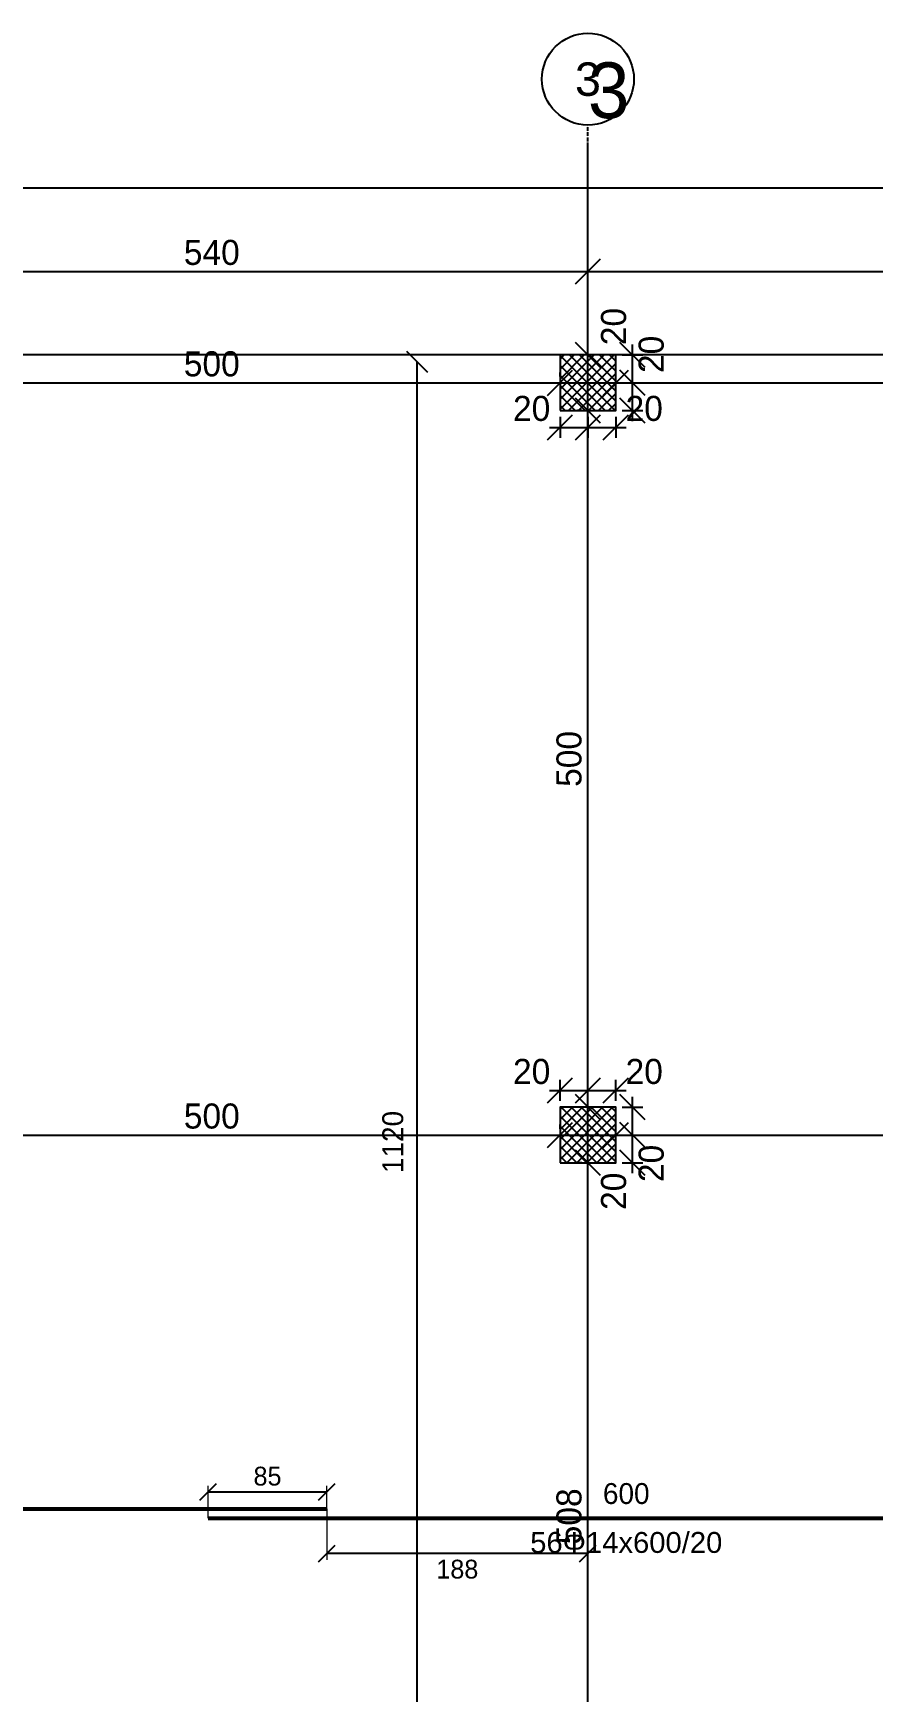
# Model space of a CAD drawing. Header units: centimetres. Extents: x -231 to 7431, y -4464 to 7215.
# Drawn here: x 702 to 1304, y -2370 to -1179 of the extents above; entities that cross this region are included whole.
import ezdxf
from ezdxf.enums import TextEntityAlignment as Align

# ---------------------------------------------------------------- set-up
doc = ezdxf.new("R2010")
doc.units = ezdxf.units.CM
doc.linetypes.add('DASHDOT', pattern=[3.556, 2.54, -0.508, 0, -0.508])
for name, color, linetype in [('AXIS', 8, 'Continuous'), ('COLUMN', 3, 'Continuous'), ('FW_AXIS', 7, 'Continuous'), ('FW_COLUMN_HATCH', 8, 'Continuous'), ('FW_DIM', 7, 'Continuous'), ('REB_TOP_MESH_X', 5, 'Continuous'), ('REB_TOP_MESH_X_AXDIM', 5, 'Continuous'), ('REB_TOP_MESH_X_LAP', 5, 'Continuous'), ('REB_TOP_MESH_X_RANGE', 5, 'Continuous'), ('REB_TOP_MESH_X_TEXT', 5, 'Continuous'), ('SLAB', 7, 'Continuous')]:
    doc.layers.add(name, color=color, linetype=linetype)
doc.styles.add('REBAR_TXT', font='arial.ttf')
doc.dimstyles.new('FW_DIM', dxfattribs={"dimtxt": 18, "dimasz": 9, "dimexe": 7.5, "dimexo": 4.5, "dimgap": 4.5, "dimtad": 1, "dimdec": 0, "dimtxsty": 'Standard', "dimtsz": 9, "dimcen": 2.5, "dimdle": 7.5, "dimclrd": 256, "dimclre": 256, "dimclrt": 7, "dimazin": 3, "dimtfac": 1, "dimtmove": 2, "dimatfit": 3})
doc.dimstyles.new('REBAR LAP', dxfattribs={"dimtxt": 13.5, "dimasz": 2.5, "dimexe": 4.5, "dimexo": 0, "dimgap": 4.5, "dimtad": 1, "dimdec": 0, "dimtxsty": 'Standard', "dimtsz": 6, "dimcen": 2.5, "dimclrd": 6, "dimclre": 6, "dimclrt": 7, "dimazin": 3, "dimtfac": 1, "dimtmove": 2, "dimatfit": 3, "dimlwd": 25, "dimlwe": 18})
doc.dimstyles.new('REBAR M-200', dxfattribs={"dimtxt": 15, "dimasz": 15, "dimexe": 25, "dimexo": 12.5, "dimgap": 10, "dimtad": 1, "dimdec": 0, "dimtxsty": 'Standard', "dimblk": 'NONE', "dimcen": 50, "dimse1": 1, "dimse2": 1, "dimclrd": 6, "dimclre": 6, "dimclrt": 7, "dimazin": 3, "dimtfac": 1, "dimtmove": 2, "dimatfit": 3, "dimldrblk": 'NONE', "dimlwd": 53})
doc.dimstyles.new('REBAR RANGE', dxfattribs={"dimtxt": 15, "dimasz": 2.5, "dimexe": 0, "dimexo": 0, "dimgap": 10, "dimtad": 1, "dimdec": 0, "dimtxsty": 'Standard', "dimtsz": 7.5, "dimcen": 2.5, "dimse1": 1, "dimse2": 1, "dimclrd": 6, "dimclre": 6, "dimclrt": 7, "dimazin": 3, "dimtfac": 1, "dimtmove": 2, "dimatfit": 3, "dimlwd": 25})

# ---------------------------------------------------------------- blocks, each defined once
blk = doc.blocks.new('*D1082')
at = {"color": 6, "lineweight": 53}
blk.add_line((312.5, -2238.25), (912.5, -2238.25), dxfattribs=at)
at = {"layer": 'Defpoints'}
for p in [(312.5, -2238.25), (312.5, -2238.25), (912.5, -2238.25)]:
    blk.add_point(p, dxfattribs=at)
at = {"layer": 'REB_TOP_MESH_X', "color": 7, "insert": (612.5, -2220.75), "char_height": 15, "attachment_point": 5}
blk.add_mtext('600', dxfattribs=at)
blk = doc.blocks.new('_NONE')
blk = doc.blocks.new('*D1083')
at = {"color": 6, "lineweight": 53}
blk.add_line((827.5, -2245), (1427.5, -2245), dxfattribs=at)
at = {"layer": 'Defpoints'}
for p in [(827.5, -2245), (827.5, -2245), (1427.5, -2245)]:
    blk.add_point(p, dxfattribs=at)
at = {"layer": 'REB_TOP_MESH_X', "color": 7, "insert": (1127.5, -2227.5), "char_height": 15, "attachment_point": 5}
blk.add_mtext('600', dxfattribs=at)
blk = doc.blocks.new('_OBLIQUE')
at = {"color": 0, "linetype": 'BYBLOCK'}
blk.add_line((-0.5, -0.5), (0.5, 0.5), dxfattribs=at)
blk = doc.blocks.new('*D1089')
at = {"color": 6, "lineweight": 18}
for p, q in [((827.5, -2245), (827.5, -2221.75)), ((912.5, -2238.25), (912.5, -2221.75))]:
    blk.add_line(p, q, dxfattribs=at)
at = {"color": 6, "lineweight": 25}
blk.add_line((827.5, -2226.25), (912.5, -2226.25), dxfattribs=at)
at = {"layer": 'Defpoints'}
for p in [(827.5, -2226.25), (912.5, -2238.25), (827.5, -2245)]:
    blk.add_point(p, dxfattribs=at)
at = {"layer": 'REB_TOP_MESH_X_LAP', "color": 6, "xscale": 12, "yscale": 12}
for p in [(827.5, -2226.25), (912.5, -2226.25)]:
    blk.add_blockref('_OBLIQUE', p, dxfattribs=at)
at = {"layer": 'REB_TOP_MESH_X_LAP', "color": 7, "insert": (870, -2215), "char_height": 13.5, "attachment_point": 5}
blk.add_mtext('85', dxfattribs=at)
blk = doc.blocks.new('*D1090')
at = {"color": 6, "lineweight": 18}
for p, q in [((912.5, -2238.25), (912.5, -2275)), ((1100, -2238.25), (1100, -2275))]:
    blk.add_line(p, q, dxfattribs=at)
at = {"color": 6, "lineweight": 25}
blk.add_line((1100, -2270.5), (912.5, -2270.5), dxfattribs=at)
at = {"layer": 'Defpoints'}
for p in [(912.5, -2238.25), (1100, -2238.25), (1100, -2270.5)]:
    blk.add_point(p, dxfattribs=at)
at = {"layer": 'REB_TOP_MESH_X_AXDIM', "color": 6, "xscale": 12, "yscale": 12}
for p in [(912.5, -2270.5), (1100, -2270.5)]:
    blk.add_blockref('_OBLIQUE', p, dxfattribs=at)
at = {"layer": 'REB_TOP_MESH_X_AXDIM', "color": 7, "insert": (1006.25, -2281.75), "char_height": 13.5, "attachment_point": 5}
blk.add_mtext('188', dxfattribs=at)
blk = doc.blocks.new('*D1160')
at = {"color": 6, "lineweight": 25}
blk.add_line((977.5, -2535), (977.5, -1415), dxfattribs=at)
at = {"layer": 'Defpoints'}
for p in [(977.5, -1415), (977.5, -2535), (977.5, -2535)]:
    blk.add_point(p, dxfattribs=at)
at = {"layer": 'REB_TOP_MESH_X_RANGE', "color": 6, "xscale": 15, "yscale": 15, "rotation": 90}
for p in [(977.5, -1415), (977.5, -2535)]:
    blk.add_blockref('_OBLIQUE', p, dxfattribs=at)
at = {"layer": 'REB_TOP_MESH_X_RANGE', "color": 7, "insert": (960, -1975), "char_height": 15, "attachment_point": 5, "rotation": 90}
blk.add_mtext('1120', dxfattribs=at)
blk = doc.blocks.new('*D1237')
for p, q in [((1072.5, -1938), (1107.5, -1938)), ((1080, -1945.5), (1080, -1930.5)), ((1100, -1945.5), (1100, -1930.5))]:
    blk.add_line(p, q)
at = {"layer": 'Defpoints'}
for p in [(1080, -1938), (1080, -1950), (1100, -1950)]:
    blk.add_point(p, dxfattribs=at)
at = {"layer": 'FW_DIM', "xscale": 18, "yscale": 18}
for p in [(1080, -1938), (1100, -1938)]:
    blk.add_blockref('_OBLIQUE', p, dxfattribs=at)
at = {"layer": 'FW_DIM', "color": 7, "insert": (1059.6, -1924.5), "char_height": 18, "attachment_point": 5}
blk.add_mtext('20', dxfattribs=at)
blk = doc.blocks.new('*D1238')
for p, q in [((1092.5, -1938), (1127.5, -1938)), ((1100, -1945.5), (1100, -1930.5)), ((1120, -1945.5), (1120, -1930.5))]:
    blk.add_line(p, q)
at = {"layer": 'Defpoints'}
for p in [(1100, -1938), (1100, -1950), (1120, -1950)]:
    blk.add_point(p, dxfattribs=at)
at = {"layer": 'FW_DIM', "xscale": 18, "yscale": 18}
for p in [(1100, -1938), (1120, -1938)]:
    blk.add_blockref('_OBLIQUE', p, dxfattribs=at)
at = {"layer": 'FW_DIM', "color": 7, "insert": (1140.4, -1924.5), "char_height": 18, "attachment_point": 5}
blk.add_mtext('20', dxfattribs=at)
blk = doc.blocks.new('*D1239')
for p, q in [((1132, -1997.5), (1132, -1962.5)), ((1124.5, -1970), (1139.5, -1970)), ((1124.5, -1990), (1139.5, -1990))]:
    blk.add_line(p, q)
at = {"layer": 'Defpoints'}
for p in [(1120, -1970), (1120, -1990), (1132, -1990)]:
    blk.add_point(p, dxfattribs=at)
at = {"layer": 'FW_DIM', "xscale": 18, "yscale": 18, "rotation": 90}
for p in [(1132, -1970), (1132, -1990)]:
    blk.add_blockref('_OBLIQUE', p, dxfattribs=at)
at = {"layer": 'FW_DIM', "color": 7, "insert": (1118.5, -2010.4), "char_height": 18, "attachment_point": 5, "rotation": 90}
blk.add_mtext('20', dxfattribs=at)
blk = doc.blocks.new('*D1240')
for p, q in [((1124.5, -1950), (1139.5, -1950)), ((1132, -1977.5), (1132, -1942.5)), ((1124.5, -1970), (1139.5, -1970))]:
    blk.add_line(p, q)
at = {"layer": 'Defpoints'}
for p in [(1120, -1950), (1120, -1970), (1132, -1970)]:
    blk.add_point(p, dxfattribs=at)
at = {"layer": 'FW_DIM', "xscale": 18, "yscale": 18, "rotation": 90}
for p in [(1132, -1950), (1132, -1970)]:
    blk.add_blockref('_OBLIQUE', p, dxfattribs=at)
at = {"layer": 'FW_DIM', "color": 7, "insert": (1145.5, -1990.4), "char_height": 18, "attachment_point": 5, "rotation": 90}
blk.add_mtext('20', dxfattribs=at)
blk = doc.blocks.new('*D1241')
for p, q in [((1072.5, -1462), (1107.5, -1462)), ((1080, -1454.5), (1080, -1469.5)), ((1100, -1454.5), (1100, -1469.5))]:
    blk.add_line(p, q)
at = {"layer": 'Defpoints'}
for p in [(1080, -1450), (1100, -1450), (1080, -1462)]:
    blk.add_point(p, dxfattribs=at)
at = {"layer": 'FW_DIM', "xscale": 18, "yscale": 18}
for p in [(1080, -1462), (1100, -1462)]:
    blk.add_blockref('_OBLIQUE', p, dxfattribs=at)
at = {"layer": 'FW_DIM', "color": 7, "insert": (1059.6, -1448.5), "char_height": 18, "attachment_point": 5}
blk.add_mtext('20', dxfattribs=at)
blk = doc.blocks.new('*D1242')
for p, q in [((1092.5, -1462), (1127.5, -1462)), ((1100, -1454.5), (1100, -1469.5)), ((1120, -1454.5), (1120, -1469.5))]:
    blk.add_line(p, q)
at = {"layer": 'Defpoints'}
for p in [(1100, -1450), (1120, -1450), (1100, -1462)]:
    blk.add_point(p, dxfattribs=at)
at = {"layer": 'FW_DIM', "xscale": 18, "yscale": 18}
for p in [(1100, -1462), (1120, -1462)]:
    blk.add_blockref('_OBLIQUE', p, dxfattribs=at)
at = {"layer": 'FW_DIM', "color": 7, "insert": (1140.4, -1448.5), "char_height": 18, "attachment_point": 5}
blk.add_mtext('20', dxfattribs=at)
blk = doc.blocks.new('*D1243')
for p, q in [((1132, -1457.5), (1132, -1422.5)), ((1124.5, -1430), (1139.5, -1430)), ((1124.5, -1450), (1139.5, -1450))]:
    blk.add_line(p, q)
at = {"layer": 'Defpoints'}
for p in [(1120, -1430), (1120, -1450), (1132, -1450)]:
    blk.add_point(p, dxfattribs=at)
at = {"layer": 'FW_DIM', "xscale": 18, "yscale": 18, "rotation": 90}
for p in [(1132, -1430), (1132, -1450)]:
    blk.add_blockref('_OBLIQUE', p, dxfattribs=at)
at = {"layer": 'FW_DIM', "color": 7, "insert": (1145.5, -1409.6), "char_height": 18, "attachment_point": 5, "rotation": 90}
blk.add_mtext('20', dxfattribs=at)
blk = doc.blocks.new('*D1244')
for p, q in [((1132, -1437.5), (1132, -1402.5)), ((1124.5, -1410), (1139.5, -1410)), ((1124.5, -1430), (1139.5, -1430))]:
    blk.add_line(p, q)
at = {"layer": 'Defpoints'}
for p in [(1120, -1410), (1120, -1430), (1132, -1430)]:
    blk.add_point(p, dxfattribs=at)
at = {"layer": 'FW_DIM', "xscale": 18, "yscale": 18, "rotation": 90}
for p in [(1132, -1410), (1132, -1430)]:
    blk.add_blockref('_OBLIQUE', p, dxfattribs=at)
at = {"layer": 'FW_DIM', "color": 7, "insert": (1118.5, -1389.6), "char_height": 18, "attachment_point": 5, "rotation": 90}
blk.add_mtext('20', dxfattribs=at)
blk = doc.blocks.new('*D1352')
for p, q in [((580, -1965.5), (580, -1962.5)), ((1080, -1965.5), (1080, -1962.5)), ((572.5, -1970), (1087.5, -1970))]:
    blk.add_line(p, q)
at = {"layer": 'Defpoints'}
for p in [(580, -1970), (580, -1970), (1080, -1970)]:
    blk.add_point(p, dxfattribs=at)
at = {"layer": 'FW_DIM', "xscale": 18, "yscale": 18}
for p in [(580, -1970), (1080, -1970)]:
    blk.add_blockref('_OBLIQUE', p, dxfattribs=at)
at = {"layer": 'FW_DIM', "color": 7, "insert": (830, -1956.5), "char_height": 18, "attachment_point": 5}
blk.add_mtext('500', dxfattribs=at)
blk = doc.blocks.new('*D1353')
for p, q in [((1080, -1965.5), (1080, -1962.5)), ((1120, -1965.5), (1120, -1962.5)), ((1072.5, -1970), (1127.5, -1970))]:
    blk.add_line(p, q)
at = {"layer": 'Defpoints'}
for p in [(1080, -1970), (1080, -1970), (1120, -1970)]:
    blk.add_point(p, dxfattribs=at)
at = {"layer": 'FW_DIM', "xscale": 18, "yscale": 18}
for p in [(1080, -1970), (1120, -1970)]:
    blk.add_blockref('_OBLIQUE', p, dxfattribs=at)
blk = doc.blocks.new('*D1354')
for p, q in [((1120, -1965.5), (1120, -1962.5)), ((1620, -1965.5), (1620, -1962.5)), ((1112.5, -1970), (1627.5, -1970))]:
    blk.add_line(p, q)
at = {"layer": 'Defpoints'}
for p in [(1120, -1970), (1120, -1970), (1620, -1970)]:
    blk.add_point(p, dxfattribs=at)
at = {"layer": 'FW_DIM', "xscale": 18, "yscale": 18}
for p in [(1120, -1970), (1620, -1970)]:
    blk.add_blockref('_OBLIQUE', p, dxfattribs=at)
at = {"layer": 'FW_DIM', "color": 7, "insert": (1370, -1956.5), "char_height": 18, "attachment_point": 5}
blk.add_mtext('500', dxfattribs=at)
blk = doc.blocks.new('*D1363')
for p, q in [((580, -1425.5), (580, -1422.5)), ((1080, -1425.5), (1080, -1422.5)), ((572.5, -1430), (1087.5, -1430))]:
    blk.add_line(p, q)
at = {"layer": 'Defpoints'}
for p in [(580, -1430), (580, -1430), (1080, -1430)]:
    blk.add_point(p, dxfattribs=at)
at = {"layer": 'FW_DIM', "xscale": 18, "yscale": 18}
for p in [(580, -1430), (1080, -1430)]:
    blk.add_blockref('_OBLIQUE', p, dxfattribs=at)
at = {"layer": 'FW_DIM', "color": 7, "insert": (830, -1416.5), "char_height": 18, "attachment_point": 5}
blk.add_mtext('500', dxfattribs=at)
blk = doc.blocks.new('*D1364')
for p, q in [((1080, -1425.5), (1080, -1422.5)), ((1120, -1425.5), (1120, -1422.5)), ((1072.5, -1430), (1127.5, -1430))]:
    blk.add_line(p, q)
at = {"layer": 'Defpoints'}
for p in [(1080, -1430), (1080, -1430), (1120, -1430)]:
    blk.add_point(p, dxfattribs=at)
at = {"layer": 'FW_DIM', "xscale": 18, "yscale": 18}
for p in [(1080, -1430), (1120, -1430)]:
    blk.add_blockref('_OBLIQUE', p, dxfattribs=at)
blk = doc.blocks.new('*D1365')
for p, q in [((1120, -1425.5), (1120, -1422.5)), ((1620, -1425.5), (1620, -1422.5)), ((1112.5, -1430), (1627.5, -1430))]:
    blk.add_line(p, q)
at = {"layer": 'Defpoints'}
for p in [(1120, -1430), (1120, -1430), (1620, -1430)]:
    blk.add_point(p, dxfattribs=at)
at = {"layer": 'FW_DIM', "xscale": 18, "yscale": 18}
for p in [(1120, -1430), (1620, -1430)]:
    blk.add_blockref('_OBLIQUE', p, dxfattribs=at)
at = {"layer": 'FW_DIM', "color": 7, "insert": (1370, -1416.5), "char_height": 18, "attachment_point": 5}
blk.add_mtext('500', dxfattribs=at)
blk = doc.blocks.new('*D1396')
for p, q in [((1100, -2505), (1100, -1982.5)), ((1095.5, -1990), (1092.5, -1990)), ((1095.5, -2497.5), (1092.5, -2497.5))]:
    blk.add_line(p, q)
at = {"layer": 'Defpoints'}
for p in [(1100, -1990), (1100, -2497.5), (1100, -2497.5)]:
    blk.add_point(p, dxfattribs=at)
at = {"layer": 'FW_DIM', "xscale": 18, "yscale": 18, "rotation": 90}
for p in [(1100, -1990), (1100, -2497.5)]:
    blk.add_blockref('_OBLIQUE', p, dxfattribs=at)
at = {"layer": 'FW_DIM', "color": 7, "insert": (1086.5, -2243.75), "char_height": 18, "attachment_point": 5, "rotation": 90}
blk.add_mtext('508', dxfattribs=at)
blk = doc.blocks.new('*D1397')
for p, q in [((1095.5, -1950), (1092.5, -1950)), ((1100, -1997.5), (1100, -1942.5)), ((1095.5, -1990), (1092.5, -1990))]:
    blk.add_line(p, q)
at = {"layer": 'Defpoints'}
for p in [(1100, -1950), (1100, -1990), (1100, -1990)]:
    blk.add_point(p, dxfattribs=at)
at = {"layer": 'FW_DIM', "xscale": 18, "yscale": 18, "rotation": 90}
for p in [(1100, -1950), (1100, -1990)]:
    blk.add_blockref('_OBLIQUE', p, dxfattribs=at)
blk = doc.blocks.new('*D1398')
for p, q in [((1095.5, -1450), (1092.5, -1450)), ((1100, -1957.5), (1100, -1442.5)), ((1095.5, -1950), (1092.5, -1950))]:
    blk.add_line(p, q)
at = {"layer": 'Defpoints'}
for p in [(1100, -1450), (1100, -1950), (1100, -1950)]:
    blk.add_point(p, dxfattribs=at)
at = {"layer": 'FW_DIM', "xscale": 18, "yscale": 18, "rotation": 90}
for p in [(1100, -1450), (1100, -1950)]:
    blk.add_blockref('_OBLIQUE', p, dxfattribs=at)
at = {"layer": 'FW_DIM', "color": 7, "insert": (1086.5, -1700), "char_height": 18, "attachment_point": 5, "rotation": 90}
blk.add_mtext('500', dxfattribs=at)
blk = doc.blocks.new('*D1399')
for p, q in [((1100, -1457.5), (1100, -1402.5)), ((1095.5, -1410), (1092.5, -1410)), ((1095.5, -1450), (1092.5, -1450))]:
    blk.add_line(p, q)
at = {"layer": 'Defpoints'}
for p in [(1100, -1410), (1100, -1450), (1100, -1450)]:
    blk.add_point(p, dxfattribs=at)
at = {"layer": 'FW_DIM', "xscale": 18, "yscale": 18, "rotation": 90}
for p in [(1100, -1410), (1100, -1450)]:
    blk.add_blockref('_OBLIQUE', p, dxfattribs=at)
blk = doc.blocks.new('*D1435')
for p, q in [((560, -1405.5), (560, -1342.5)), ((1100, -1405.5), (1100, -1342.5)), ((552.5, -1350), (1107.5, -1350))]:
    blk.add_line(p, q)
at = {"layer": 'Defpoints'}
for p in [(560, -1350), (560, -1410), (1100, -1410)]:
    blk.add_point(p, dxfattribs=at)
at = {"layer": 'FW_DIM', "xscale": 18, "yscale": 18}
for p in [(560, -1350), (1100, -1350)]:
    blk.add_blockref('_OBLIQUE', p, dxfattribs=at)
at = {"layer": 'FW_DIM', "color": 7, "insert": (830, -1336.5), "char_height": 18, "attachment_point": 5}
blk.add_mtext('540', dxfattribs=at)
blk = doc.blocks.new('*D1436')
for p, q in [((1100, -1405.5), (1100, -1342.5)), ((1640, -1405.5), (1640, -1342.5)), ((1092.5, -1350), (1647.5, -1350))]:
    blk.add_line(p, q)
at = {"layer": 'Defpoints'}
for p in [(1100, -1350), (1100, -1410), (1640, -1410)]:
    blk.add_point(p, dxfattribs=at)
at = {"layer": 'FW_DIM', "xscale": 18, "yscale": 18}
for p in [(1100, -1350), (1640, -1350)]:
    blk.add_blockref('_OBLIQUE', p, dxfattribs=at)
at = {"layer": 'FW_DIM', "color": 7, "insert": (1370, -1336.5), "char_height": 18, "attachment_point": 5}
blk.add_mtext('540', dxfattribs=at)
blk = doc.blocks.new('*D1447')
for p, q in [((0, -1405.5), (0, -1282.5)), ((2740, -1405.5), (2740, -1282.5)), ((-7.5, -1290), (2747.5, -1290))]:
    blk.add_line(p, q)
at = {"layer": 'Defpoints'}
for p in [(0, -1290), (0, -1410), (2740, -1410)]:
    blk.add_point(p, dxfattribs=at)
at = {"layer": 'FW_DIM', "xscale": 18, "yscale": 18}
for p in [(0, -1290), (2740, -1290)]:
    blk.add_blockref('_OBLIQUE', p, dxfattribs=at)
at = {"layer": 'FW_DIM', "color": 7, "insert": (1370, -1276.5), "char_height": 18, "attachment_point": 5}
blk.add_mtext('2740', dxfattribs=at)

msp = doc.modelspace()

# ---------------------------------------------------------------- hatches: boundary and pattern name
at = {"layer": 'FW_COLUMN_HATCH'}
h = msp.add_hatch(dxfattribs=at)
h.set_pattern_fill('ANSI37', scale=1.6)
h.paths.add_polyline_path([(1080, -1450), (1080, -1410), (1120, -1410), (1120, -1450), (1080, -1450)])
h = msp.add_hatch(dxfattribs=at)
h.set_pattern_fill('ANSI37', scale=1.6)
h.paths.add_polyline_path([(1080, -1990), (1080, -1950), (1120, -1950), (1120, -1990), (1080, -1990)])

# ---------------------------------------------------------------- linework, layer by layer
at = {"layer": 'AXIS'}
for p, q in [((1100, -4300), (1100, -1260)), ((-150, -1430), (2890, -1430)), ((-150, -1970), (2890, -1970))]:
    msp.add_line(p, q, dxfattribs=at)
at = {"layer": 'COLUMN'}
for points in [[(1080, -1450), (1120, -1450), (1120, -1410), (1080, -1410)], [(1080, -1990), (1120, -1990), (1120, -1950), (1080, -1950)]]:
    msp.add_lwpolyline(points, close=True, dxfattribs=at)
at = {"layer": 'FW_AXIS', "linetype": 'DASHDOT'}
msp.add_line((1100, -1260), (1100, -1245), dxfattribs=at)
at = {"layer": 'FW_AXIS'}
msp.add_circle((1100, -1212), 33, dxfattribs=at)
at = {"layer": 'SLAB'}
msp.add_lwpolyline([(0, -4150), (2740, -4150), (2740, -1410), (0, -1410)], close=True, dxfattribs=at)

# ---------------------------------------------------------------- texts
at = {"layer": 'AXIS'}
msp.add_text('3', height=40, dxfattribs=at).set_placement((1100, -1240))
at = {"layer": 'FW_AXIS', "color": 7, "style": 'REBAR_TXT'}
msp.add_text('3', height=24, dxfattribs=at).set_placement((1100, -1212), align=Align.MIDDLE_CENTER)
at = {"layer": 'REB_TOP_MESH_X_TEXT', "color": 7, "style": 'REBAR_TXT'}
msp.add_text('56Φ14x600/20', height=15, dxfattribs=at).set_placement((1127.5, -2255), align=Align.TOP_CENTER)

# ---------------------------------------------------------------- dimensions: what is measured, and where the dimension line sits
at = {"layer": 'FW_DIM'}
for base, p1, p2, picture, middle in [((0, -1290), (0, -1410), (2740, -1410), '*D1447', (1370, -1276.5)), ((560, -1350), (560, -1410), (1100, -1410), '*D1435', (830, -1336.5)), ((1100, -1350), (1100, -1410), (1640, -1410), '*D1436', (1370, -1336.5))]:
    dim = msp.add_linear_dim(base=base, p1=p1, p2=p2, dimstyle='FW_DIM', dxfattribs=at)
    dim.commit()
    dim.dimension.update_dxf_attribs({"geometry": picture, "text_midpoint": middle})
for base, p1, p2, text, picture, middle in [((1132, -1430), (1120, -1430), (1120, -1410), '20', '*D1244', (1118.5, -1389.6)), ((1100, -1450), (1100, -1450), (1100, -1410), ' ', '*D1399', (1100, -1430)), ((1132, -1450), (1120, -1450), (1120, -1430), '20', '*D1243', (1145.5, -1409.6)), ((1100, -1950), (1100, -1950), (1100, -1450), '500', '*D1398', (1086.5, -1700)), ((1100, -1990), (1100, -1990), (1100, -1950), ' ', '*D1397', (1100, -1970)), ((1132, -1970), (1120, -1970), (1120, -1950), '20', '*D1240', (1145.5, -1990.4)), ((1132, -1990), (1120, -1990), (1120, -1970), '20', '*D1239', (1118.5, -2010.4)), ((1100, -2497.5), (1100, -2497.5), (1100, -1990), '508', '*D1396', (1086.5, -2243.8))]:
    dim = msp.add_linear_dim(base=base, p1=p1, p2=p2, angle=90, text=text, dimstyle='FW_DIM', override={"dimtmove": 2}, dxfattribs=at)
    dim.commit()
    dim.dimension.update_dxf_attribs({"geometry": picture, "text_midpoint": middle, "dimtype": 160})
for base, p1, p2, text, picture, middle in [((580, -1430), (580, -1430), (1080, -1430), '500', '*D1363', (830, -1416.5)), ((1120, -1430), (1120, -1430), (1620, -1430), '500', '*D1365', (1370, -1416.5)), ((1080, -1430), (1080, -1430), (1120, -1430), ' ', '*D1364', (1100, -1430)), ((1080, -1462), (1080, -1450), (1100, -1450), '20', '*D1241', (1059.6, -1448.5)), ((1100, -1462), (1100, -1450), (1120, -1450), '20', '*D1242', (1140.4, -1448.5)), ((1080, -1938), (1080, -1950), (1100, -1950), '20', '*D1237', (1059.6, -1924.5)), ((1100, -1938), (1100, -1950), (1120, -1950), '20', '*D1238', (1140.4, -1924.5)), ((580, -1970), (580, -1970), (1080, -1970), '500', '*D1352', (830, -1956.5)), ((1120, -1970), (1120, -1970), (1620, -1970), '500', '*D1354', (1370, -1956.5)), ((1080, -1970), (1080, -1970), (1120, -1970), ' ', '*D1353', (1100, -1970))]:
    dim = msp.add_linear_dim(base=base, p1=p1, p2=p2, text=text, dimstyle='FW_DIM', override={"dimtmove": 2}, dxfattribs=at)
    dim.commit()
    dim.dimension.update_dxf_attribs({"geometry": picture, "text_midpoint": middle, "dimtype": 160})
at = {"layer": 'REB_TOP_MESH_X'}
for base, p1, p2, picture, middle in [((312.5, -2238.2), (312.5, -2238.2), (912.5, -2238.2), '*D1082', (612.5, -2220.8)), ((827.5, -2245), (827.5, -2245), (1427.5, -2245), '*D1083', (1127.5, -2227.5))]:
    dim = msp.add_linear_dim(base=base, p1=p1, p2=p2, dimstyle='REBAR M-200', dxfattribs=at)
    dim.commit()
    dim.dimension.update_dxf_attribs({"geometry": picture, "text_midpoint": middle})
at = {"layer": 'REB_TOP_MESH_X_AXDIM'}
dim = msp.add_linear_dim(base=(1100, -2270.5), p1=(1100, -2238.25), p2=(912.5, -2238.25), dimstyle='REBAR LAP', dxfattribs=at)
dim.commit()
dim.dimension.update_dxf_attribs({"geometry": '*D1090', "text_midpoint": (1006.25, -2281.75)})
at = {"layer": 'REB_TOP_MESH_X_LAP'}
dim = msp.add_linear_dim(base=(827.5, -2226.2), p1=(827.5, -2245), p2=(912.5, -2238.2), dimstyle='REBAR LAP', dxfattribs=at)
dim.commit()
dim.dimension.update_dxf_attribs({"geometry": '*D1089', "text_midpoint": (870, -2215)})
at = {"layer": 'REB_TOP_MESH_X_RANGE'}
dim = msp.add_linear_dim(base=(977.5, -2535), p1=(977.5, -2535), p2=(977.5, -1415), angle=90, dimstyle='REBAR RANGE', dxfattribs=at)
dim.commit()
dim.dimension.update_dxf_attribs({"geometry": '*D1160', "text_midpoint": (960, -1975)})

doc.saveas('drawing.dxf')
